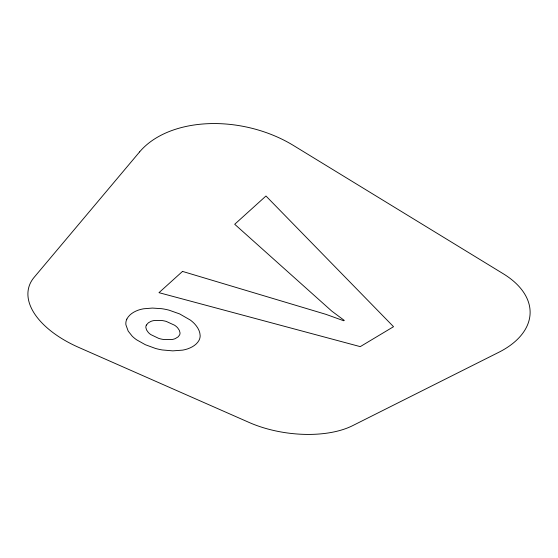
<?xml version="1.0" encoding="UTF-8"?>
<svg xmlns="http://www.w3.org/2000/svg" width="558" height="558" viewBox="0 0 558 558"><rect width="100%" height="100%" fill="white"/><g stroke="black" fill="none" stroke-linecap="round" stroke-linejoin="round"><path stroke-width="0.84" d="M126.84 319.113L126.457 320.02A35.977 19.056 13.3 0 0 125.913 324.833L128.201 331.131L132.204 336.174A34.129 18.037 13.3 0 0 136.647 339.829L145.366 344.725L155.403 348.422A34.756 18.365 13.2 0 0 162.238 349.95L172.771 350.87L182.557 350.138A35.475 18.777 13.1 0 0 188.053 348.722C192.426 347.132 196.779 344.502 199.046 340.289A35.28 18.714 13.1 0 0 200.155 335.616C200.036 331.201 197.644 327.176 194.735 323.989A35.147 18.672 13.1 0 0 190.348 320.076L179.655 313.924L168.997 310.15A34.54 18.372 13.2 0 0 161.694 308.693L152.397 308.072L143.776 308.769A35.614 18.909 13.3 0 0 137.966 310.262C133.467 311.894 129.051 314.719 126.84 319.113M146.356 325.084L146.175 325.495A16.029 8.489 13.3 0 0 145.882 327.672L146.628 330.057L148.295 332.429A16.015 8.475 13.2 0 0 150.772 334.577L158.688 338.378A16.405 8.684 13.2 0 0 163.494 339.473L172.206 339.473A15.84 8.391 13.1 0 0 175.31 338.601L178.176 336.823L179.62 334.912A15.812 8.377 13.1 0 0 180.004 332.749L179.327 330.336L177.688 327.895A16.545 8.768 13.2 0 0 174.619 325.244L166.347 321.457A16.043 8.509 13.2 0 0 162.252 320.571L154.154 320.536A16.043 8.509 13.2 0 0 150.925 321.387L148.358 322.81L146.356 325.084M139.619 151.895L34.115 277.368A87.655 46.474 15.3 0 0 78.657 347.376L249.133 422.462A78.392 38.69 7.8 0 0 352.579 425.684L498.719 352.342A95.725 54.796 1.5 0 0 503.302 273.783L293.487 145.499A106.166 70.685 12.6 0 0 139.619 151.895M182.515 271.411L158.981 292.671L360.252 346.637L393.536 326.702L265.971 196.011L234.702 224.267L331.731 311.071L344.272 320.418L343.742 320.759L325.991 314.363L182.515 271.411"/></g></svg>
